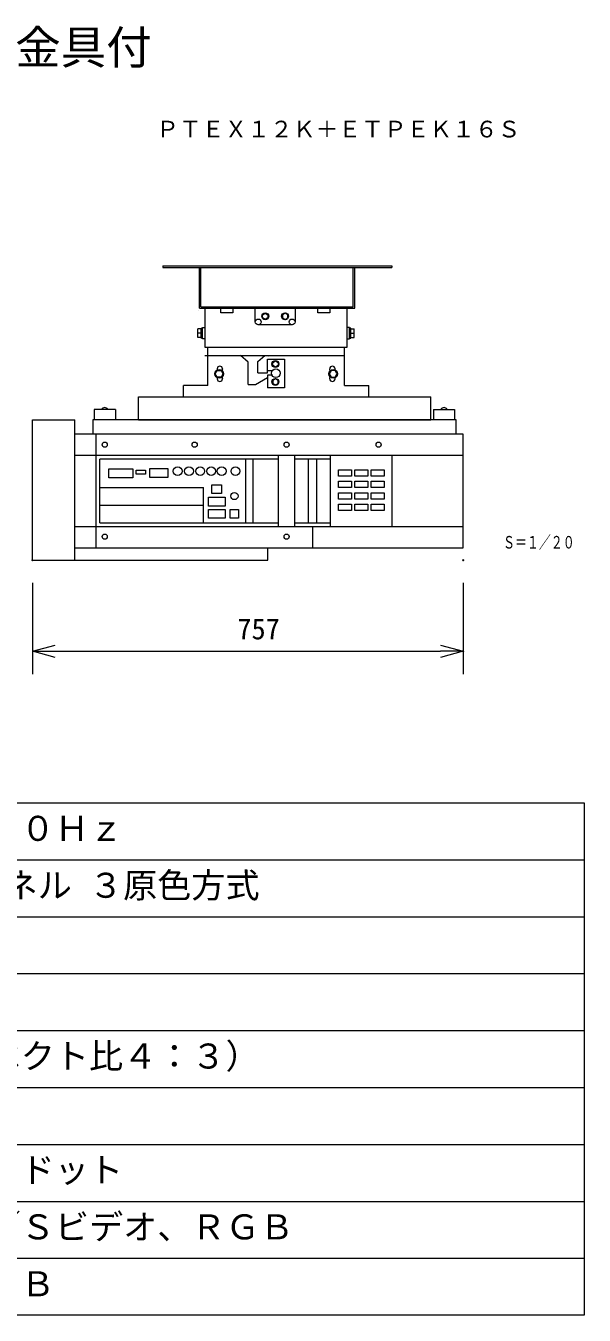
# Model space of a CAD drawing. Units: millimetres, scale not verified. Extents: x -63 to 62, y -56 to 57.
# Drawn here: x 13.4 to 62.5, y -56.5 to 56.8 of the extents above; entities that cross this region are included whole.
import ezdxf
from ezdxf.enums import TextEntityAlignment as Align

# ---------------------------------------------------------------- set-up
doc = ezdxf.new("R2010")
doc.units = ezdxf.units.MM
doc.header["$LTSCALE"] = 0.125
doc.header["$PDMODE"] = 32
doc.header["$PDSIZE"] = 0.0625
for name, color, linetype, lineweight in [('0-0_0', 7, 'Continuous', 9), ('0-1_WAKU', 1, 'Continuous', 18), ('0-3_GAIKEI', 1, 'Continuous', 18), ('0-5_SUNPO', 7, 'Continuous', 9)]:
    doc.layers.add(name, color=color, linetype=linetype, lineweight=lineweight)
for name, color, linetype in [('0-2_MOJI1', 7, 'Continuous'), ('0-4_TOUROKU', 7, 'Continuous'), ('0-6_Defpoints', 7, 'Continuous')]:
    doc.layers.add(name, color=color, linetype=linetype)
doc.styles.add('ＭＳ ゴシック', font='')
doc.styles.get('ＭＳ ゴシック').set_extended_font_data('MS Gothic')

# ---------------------------------------------------------------- blocks, each defined once
blk = doc.blocks.new('_OPEN30')
at = {"layer": '0-0_0'}
blk.add_line((0, 0), (-1, 0), dxfattribs=at)
blk.add_lwpolyline([(-1, 0.26795), (0, 0), (-1, -0.26795)], dxfattribs=at)
blk = doc.blocks.new('D6')
at = {"layer": '0-5_SUNPO'}
for p, q in [((12.765, 7.3525), (12.765, -0.6475)), ((50.615, 7.3525), (50.615, -0.6475)), ((14.765, 1.3525), (48.615, 1.3525))]:
    blk.add_line(p, q, dxfattribs=at)
at = {"layer": '0-6_Defpoints'}
for p in [(12.765, 9.3525), (50.615, 9.3525), (50.615, 1.3525)]:
    blk.add_point(p, dxfattribs=at)
at = {"layer": '0-5_SUNPO', "xscale": 2, "yscale": 2, "rotation": 180}
blk.add_blockref('_OPEN30', (12.765, 1.3525), dxfattribs=at)
at = {"layer": '0-5_SUNPO', "xscale": 2, "yscale": 2}
blk.add_blockref('_OPEN30', (50.615, 1.3525), dxfattribs=at)
at = {"layer": '0-5_SUNPO', "style": 'ＭＳ ゴシック'}
blk.add_text('757', height=1.833, dxfattribs=at).set_placement((30.7696, 1.8525), align=Align.BOTTOM_LEFT)

msp = doc.modelspace()

# ---------------------------------------------------------------- linework, layer by layer
at = {"layer": '0-1_WAKU', "color": 4}
for p, q in [((-62.5233, -11.4624), (62.4767, -11.4624)), ((62.4767, -11.4624), (62.4767, -56.4624)), ((62.4767, -56.4624), (-62.5233, -56.4624))]:
    msp.add_line(p, q, dxfattribs=at)
at = {"layer": '0-1_WAKU'}
for p, q in [((-62.5233, -16.4624), (62.4767, -16.4624)), ((-62.5233, -21.4624), (62.4767, -21.4624)), ((-62.5233, -26.4624), (62.4767, -26.4624)), ((-62.5233, -31.4624), (62.4767, -31.4624)), ((-62.5233, -36.4624), (62.4767, -36.4624)), ((-62.5233, -41.4624), (62.4767, -41.4624)), ((-62.5233, -46.4624), (62.4767, -46.4624)), ((-62.5233, -51.4624), (62.4767, -51.4624))]:
    msp.add_line(p, q, dxfattribs=at)
at = {"layer": '0-3_GAIKEI'}
for p, q in [((25.4631, 35.6883), (25.4631, 35.5605)), ((25.4631, 35.6883), (45.5602, 35.6883)), ((25.4631, 35.5605), (45.5602, 35.5605)), ((28.6815, 31.9828), (28.6815, 35.5605)), ((28.8089, 32.1106), (28.8089, 35.5605)), ((42.1824, 32.1106), (42.1824, 35.5605)), ((42.3097, 31.9828), (42.3097, 35.5605)), ((45.5602, 35.6883), (45.5602, 35.5605)), ((28.6224, 31.8023), (28.6224, 31.7999)), ((28.6815, 31.9828), (42.3097, 31.9828)), ((28.8089, 32.1106), (42.1824, 32.1106)), ((40.3314, 31.9828), (30.613, 31.9828)), ((33.5806, 30.773), (33.5806, 31.9828)), ((34.2243, 31.4034), (34.4583, 31.5386)), ((34.2243, 31.1332), (34.2243, 31.4034)), ((34.4584, 30.998), (34.2243, 31.1332)), ((34.4583, 31.5386), (34.6924, 31.4034)), ((34.6924, 31.1332), (34.4584, 30.998)), ((34.6924, 31.4034), (34.6924, 31.1332)), ((36.193, 31.5386), (35.9589, 31.4034)), ((35.9589, 31.4034), (35.9589, 31.1332)), ((35.9589, 31.1332), (36.193, 30.998)), ((36.427, 31.4034), (36.193, 31.5386)), ((36.193, 30.998), (36.427, 31.1332)), ((36.427, 31.1332), (36.427, 31.4034)), ((28.5254, 29.7879), (28.5254, 30.1625)), ((28.825, 30.1625), (28.5254, 30.1625)), ((28.5254, 29.4135), (28.5254, 29.7879)), ((28.825, 29.7879), (28.5254, 29.7879)), ((28.825, 30.1624), (28.825, 30.2186)), ((28.825, 30.2186), (28.9374, 30.2186)), ((28.825, 30.1625), (28.825, 30.1594)), ((28.825, 29.791), (28.825, 30.1594)), ((28.825, 29.791), (28.825, 29.7879)), ((28.825, 29.7879), (28.825, 29.7849)), ((28.825, 29.4165), (28.825, 29.7849)), ((28.9374, 29.3011), (28.9374, 30.2748)), ((28.9374, 30.2748), (29.1515, 30.2748)), ((36.8141, 30.5164), (33.8372, 30.5164)), ((41.854, 30.2748), (41.6399, 30.2748)), ((41.854, 29.3011), (41.854, 30.2748)), ((41.9664, 30.2186), (41.854, 30.2186)), ((41.9664, 30.1624), (41.9664, 30.2186)), ((41.9664, 30.1625), (41.9664, 30.1594)), ((41.9664, 30.1625), (42.266, 30.1625)), ((41.9664, 29.791), (41.9664, 30.1594)), ((41.9664, 29.7879), (41.9664, 29.7849)), ((41.9664, 29.4165), (41.9664, 29.7849)), ((28.825, 29.4135), (28.5254, 29.4135)), ((28.825, 29.4165), (28.825, 29.4135)), ((28.825, 29.3573), (28.825, 29.4135)), ((28.9374, 29.3573), (28.825, 29.3573)), ((29.1515, 29.3011), (28.9374, 29.3011)), ((29.399, 25.178), (29.399, 28.5231)), ((41.4208, 25.178), (41.4208, 28.5231)), ((41.6399, 29.3011), (41.854, 29.3011)), ((41.9664, 29.4165), (41.9664, 29.4135)), ((29.1515, 27.8227), (41.4208, 27.8227)), ((32.958, 27.2402), (32.2667, 27.8195)), ((32.958, 25.265), (32.958, 27.2402)), ((33.7922, 27.295), (34.4181, 27.8195)), ((33.7922, 26.2894), (33.7922, 27.295)), ((34.7098, 27.7164), (34.7098, 27.7141)), ((35.1155, 27.2145), (35.3495, 27.3496)), ((35.1155, 26.9442), (35.1155, 27.2145)), ((35.3495, 27.3496), (35.5836, 27.2145)), ((35.5836, 27.2145), (35.5836, 26.9442)), ((30.0638, 26.2182), (30.2328, 26.5108)), ((30.2328, 25.9257), (30.0638, 26.2182)), ((30.2328, 26.5108), (30.5706, 26.5108)), ((30.5706, 26.5108), (30.7395, 26.2183)), ((30.7395, 26.2183), (30.5706, 25.9257)), ((33.7922, 26.2894), (34.6574, 26.2894)), ((35.0775, 26.4897), (34.6574, 26.4897)), ((35.3495, 26.8091), (35.1155, 26.9442)), ((35.5836, 26.9442), (35.3495, 26.8091)), ((40.2491, 26.5108), (40.0802, 26.2183)), ((40.0802, 26.2183), (40.2491, 25.9257)), ((40.587, 26.5108), (40.2491, 26.5108)), ((40.7559, 26.2182), (40.587, 26.5108)), ((40.587, 25.9257), (40.7559, 26.2182)), ((29.399, 25.178), (27.2717, 25.178)), ((27.2717, 24.2083), (27.2717, 25.178)), ((30.5706, 25.9257), (30.2328, 25.9257)), ((32.958, 25.265), (33.5994, 25.265)), ((33.5994, 25.265), (34.6574, 25.9064)), ((35.3495, 25.7748), (35.1155, 25.6396)), ((35.1155, 25.6396), (35.1155, 25.3694)), ((35.1155, 25.3694), (35.3495, 25.2342)), ((35.5836, 25.6396), (35.3495, 25.7748)), ((35.3495, 25.2342), (35.5836, 25.3694)), ((35.5836, 25.3694), (35.5836, 25.6396)), ((40.2491, 25.9257), (40.587, 25.9257)), ((41.4208, 25.178), (43.5481, 25.178)), ((43.5481, 24.2083), (43.5481, 25.178)), ((49.0078, 22.1612), (49.0078, 24.2083)), ((23.3203, 22.1612), (49.0078, 22.1612)), ((51.8422, 20.9142), (17.7334, 20.9142)), ((19.604, 10.9377), (19.604, 20.9142)), ((51.8422, 19.0436), (17.7334, 19.0436)), ((19.9158, 13.12), (19.9158, 18.7318)), ((35.6287, 18.7318), (19.9158, 18.7318)), ((32.7605, 13.12), (32.7605, 18.7318)), ((33.384, 13.12), (33.384, 18.7318)), ((35.6287, 12.8083), (35.6287, 19.0436)), ((37.0628, 12.8083), (37.0628, 19.0436)), ((40.1805, 18.7318), (37.0628, 18.7318)), ((38.2475, 13.12), (38.2475, 18.7318)), ((38.9958, 13.12), (38.9958, 18.7318)), ((40.1805, 12.8083), (40.1805, 19.0436)), ((45.604, 12.8083), (45.604, 19.0436)), ((19.9158, 16.2377), (29.0193, 16.2377)), ((29.0193, 13.12), (29.0193, 16.2377)), ((19.9158, 14.6789), (29.0193, 14.6789)), ((17.7334, 12.8083), (51.8422, 12.8083)), ((19.9158, 13.12), (35.6287, 13.12)), ((37.0628, 13.12), (40.1805, 13.12)), ((38.6216, 10.9377), (38.6216, 12.8083))]:
    msp.add_line(p, q, dxfattribs=at)
at = {"layer": '0-3_GAIKEI', "color": 7}
for p, q in [((19.4169, 23.0965), (19.4169, 22.1612)), ((21.2875, 23.0965), (19.4169, 23.0965)), ((21.2875, 23.0965), (21.2875, 22.1612)), ((49.2234, 23.0965), (51.094, 23.0965)), ((49.2234, 23.0965), (49.2234, 22.1612)), ((51.094, 23.0965), (51.094, 22.1612)), ((13.9922, 22.1612), (17.7334, 22.1612)), ((13.9922, 9.8465), (13.9922, 22.1612)), ((17.7334, 9.8465), (17.7334, 22.1612)), ((19.2922, 22.1612), (19.2922, 20.9142)), ((51.2187, 22.1612), (19.2922, 22.1612)), ((51.2187, 20.9142), (51.2187, 22.1612)), ((51.8422, 10.9377), (51.8422, 20.9142)), ((17.7334, 10.9377), (51.8422, 10.9377)), ((34.6934, 9.8465), (34.6934, 10.9377)), ((13.9922, 9.8465), (34.6934, 9.8465))]:
    msp.add_line(p, q, dxfattribs=at)
at = {"layer": '0-3_GAIKEI'}
for points in [[(29.1515, 28.5438), (41.6399, 28.5438), (41.6399, 31.9861), (29.1515, 31.9861)], [(30.5503, 31.9828), (31.5952, 31.9828), (31.5952, 31.5607), (30.5503, 31.5607)], [(39.077, 31.9828), (40.122, 31.9828), (40.122, 31.5607), (39.077, 31.5607)], [(20.6995, 17.8588), (22.8247, 17.8588), (22.8247, 17.0799), (20.6995, 17.0799)], [(23.108, 17.7526), (23.9226, 17.7526), (23.9226, 17.3986), (23.108, 17.3986)], [(24.3122, 17.8942), (25.9061, 17.8942), (25.9061, 17.1153), (24.3122, 17.1153)], [(40.8831, 17.789), (42.0244, 17.789), (42.0244, 17.2382), (40.8831, 17.2382)], [(42.3261, 17.789), (43.4673, 17.789), (43.4673, 17.2382), (42.3261, 17.2382)], [(43.769, 17.789), (44.9103, 17.789), (44.9103, 17.2382), (43.769, 17.2382)], [(29.7628, 16.4741), (30.6128, 16.4741), (30.6128, 15.6951), (29.7628, 15.6951)], [(40.8831, 16.7793), (42.0244, 16.7793), (42.0244, 16.2285), (40.8831, 16.2285)], [(42.3261, 16.7793), (43.4673, 16.7793), (43.4673, 16.2285), (42.3261, 16.2285)], [(43.769, 16.7793), (44.9103, 16.7793), (44.9103, 16.2285), (43.769, 16.2285)], [(29.4794, 15.3765), (30.9316, 15.3765), (30.9316, 14.5976), (29.4794, 14.5976)], [(40.8831, 15.7695), (42.0244, 15.7695), (42.0244, 15.2188), (40.8831, 15.2188)], [(40.8831, 14.7598), (42.0244, 14.7598), (42.0244, 14.2091), (40.8831, 14.2091)], [(42.3261, 15.7695), (43.4673, 15.7695), (43.4673, 15.2188), (42.3261, 15.2188)], [(42.3261, 14.7598), (43.4673, 14.7598), (43.4673, 14.2091), (42.3261, 14.2091)], [(43.769, 15.7695), (44.9103, 15.7695), (44.9103, 15.2188), (43.769, 15.2188)], [(43.769, 14.7598), (44.9103, 14.7598), (44.9103, 14.2091), (43.769, 14.2091)], [(29.4794, 14.3143), (30.9316, 14.3143), (30.9316, 13.5354), (29.4794, 13.5354)], [(31.3794, 14.3143), (32.1055, 14.3143), (32.1055, 13.5354), (31.3794, 13.5354)]]:
    msp.add_lwpolyline(points, close=True, dxfattribs=at)
for points in [[(33.5806, 31.9828), (37.0707, 31.9828), (37.0707, 30.773)], [(28.825, 29.791), (28.825, 29.791), (28.825, 29.791)], [(41.9664, 29.4135), (42.266, 29.4135), (42.266, 29.7879), (42.266, 30.1625)], [(41.9664, 29.791), (41.9664, 29.7879), (42.266, 29.7879)], [(41.9664, 29.791), (41.9664, 29.791), (41.9664, 29.791)], [(41.854, 29.3573), (41.9664, 29.3573), (41.9664, 29.4135)], [(34.6574, 26.2894), (34.6574, 27.4949), (36.1375, 27.4949), (36.1375, 24.9802), (34.6574, 24.9802)], [(35.0775, 26.0942), (34.6574, 26.0942), (34.6574, 24.9802)], [(23.3203, 22.1612), (23.3203, 24.2083), (49.0078, 24.2083)]]:
    msp.add_lwpolyline(points, dxfattribs=at)
for centre, radius in [((33.8372, 30.773), 0.2566), ((34.4584, 31.2683), 0.3043), ((36.193, 31.2683), 0.3043), ((36.8141, 30.773), 0.2566), ((35.3495, 27.0793), 0.3043), ((30.4017, 26.2183), 0.3804), ((35.3815, 26.2611), 0.3804), ((40.4181, 26.2183), 0.3804), ((35.3495, 25.5045), 0.3043), ((20.3507, 19.9934), 0.2256), ((28.2509, 19.9934), 0.2256), ((36.3317, 19.9934), 0.2256), ((44.4125, 19.9934), 0.2256), ((26.7617, 17.6696), 0.3859), ((27.7534, 17.6696), 0.3859), ((28.7452, 17.6696), 0.3859), ((29.7015, 17.6696), 0.3859), ((30.6212, 17.6696), 0.3859), ((31.8325, 17.6696), 0.3859), ((31.7425, 15.4827), 0.3186), ((31.7425, 15.4827), 0.3186), ((20.3507, 11.9154), 0.2256), ((36.3317, 11.9154), 0.2256)]:
    msp.add_circle(centre, radius, dxfattribs=at)
for centre, radius, start, end in [((28.6224, 31.8339), 0.0316, 249.0311, 270), ((28.6224, 31.8339), 0.0317, 249.0311, 270), ((34.7098, 27.748), 0.0316, 270, 290.9689), ((34.7098, 27.748), 0.0317, 270, 290.9689), ((36.5606, 25.286), 6.4759, 167.77941, 168.78244), ((30.4655, 26.6568), 0.2341, 0, 179.99996), ((36.5944, 25.1787), 6.0774, 165.92317, 167.48087), ((40.3543, 26.6568), 0.2341, 0.00004, 180), ((34.2253, 25.1787), 6.0774, 12.51913, 14.07683), ((34.2592, 25.286), 6.4759, 11.21756, 12.22059), ((36.5606, 27.1505), 6.4759, 191.21756, 192.22059), ((30.4655, 25.7797), 0.2341, 180.00004, 0), ((36.5944, 27.2578), 6.0774, 192.51913, 194.07683), ((34.2253, 27.2578), 6.0774, 345.92317, 347.48087), ((40.3543, 25.7797), 0.2341, 180, 359.99996), ((34.2592, 27.1505), 6.4759, 347.77941, 348.78244)]:
    msp.add_arc(centre, radius, start, end, dxfattribs=at)
at = {"layer": '0-3_GAIKEI', "color": 7}
for centre in [(20.3522, 22.9347), (50.1587, 22.9347)]:
    msp.add_arc(centre, 0.3118, 31.25634, 148.74366, dxfattribs=at)

# ---------------------------------------------------------------- block references
at = {"layer": '0-5_SUNPO'}
msp.add_blockref('D6', (1.2273, 0.494), dxfattribs=at)

# ---------------------------------------------------------------- texts
at = {"layer": '0-2_MOJI1', "style": 'ＭＳ ゴシック'}
for s, height, p in [('液晶プロジェクター天吊り金具付', 2.933, (-35.5233, 52.5376)), ('ＡＣ１００Ｖ\u3000５０／６０Ｈｚ\u3000', 2.199, (-20.0233, -15.4624)), ('１．８型 透過型液晶パネル ３原色方式', 2.199, (-20.0233, -20.4624)), ('４０～６００型（アスペクト比４：３）', 2.199, (-20.0233, -35.4624)), ('１０２４ドット×７６８ドット', 2.199, (-20.0233, -45.4624)), ('ＨＤＭＩ／ＤＶＩ－Ｄ／Ｓビデオ、ＲＧＢ', 2.199, (-20.0233, -50.4624)), ('シリアル／ＬＡＮ／ＵＳＢ', 2.199, (-20.0233, -55.4624))]:
    msp.add_text(s, height=height, dxfattribs=at).set_placement(p, align=Align.BOTTOM_LEFT)
at = {"layer": '0-4_TOUROKU', "style": 'ＭＳ ゴシック'}
msp.add_text('ＰＴＥＸ１２Ｋ＋ＥＴＰＥＫ１６Ｓ', height=1.466, dxfattribs=at).set_placement((24.8766, 46.5376), align=Align.BOTTOM_LEFT)
at = {"layer": '0-5_SUNPO', "style": 'ＭＳ ゴシック', "width": 0.7}
msp.add_text('Ｓ＝１／２０', height=1.1, dxfattribs=at).set_placement((55.3393, 10.5438), align=Align.BOTTOM_LEFT)

doc.saveas('drawing.dxf')
